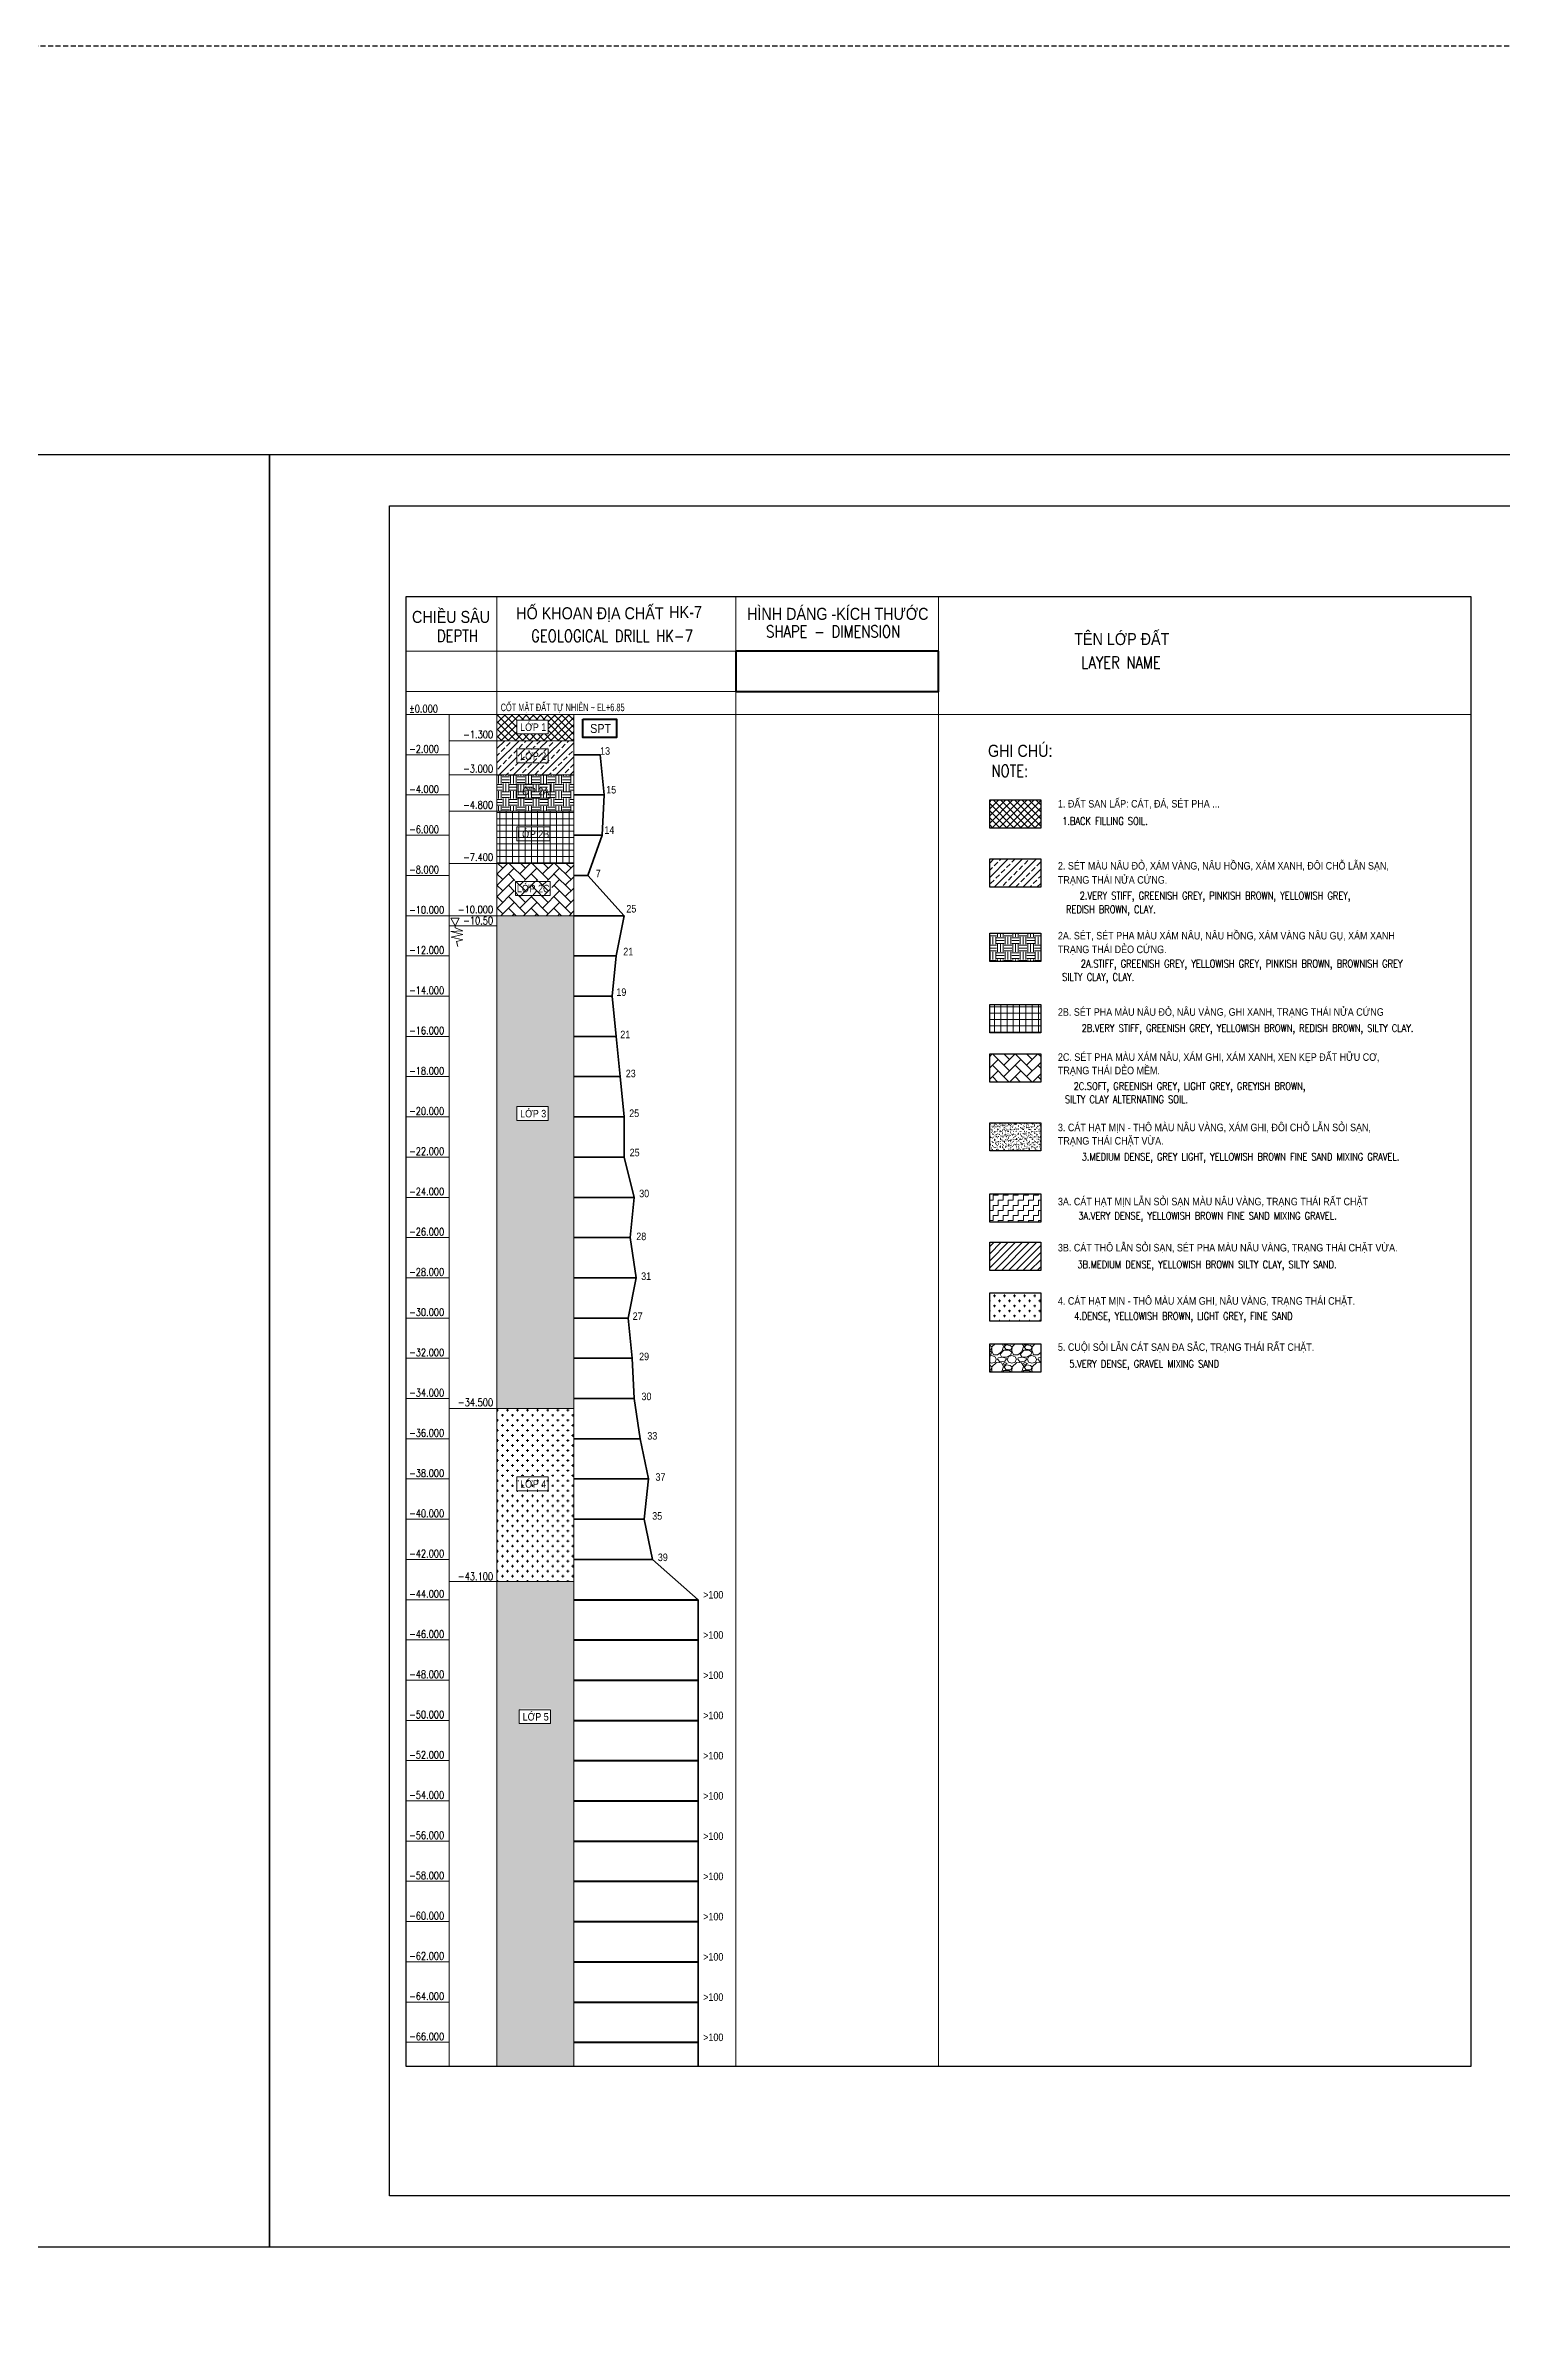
# Model space of a CAD drawing. Header units: millimetres. Extents: x -2123450 to -961021, y -260876 to 649159.
# Drawn here: x -1456961 to -1384565, y 535405 to 649159 of the extents above; entities that cross this region are included whole.
import ezdxf
from ezdxf.enums import TextEntityAlignment as Align

# ---------------------------------------------------------------- set-up
doc = ezdxf.new("R2010")
doc.units = ezdxf.units.MM
doc.header["$LTSCALE"] = 1000
doc.header["$MEASUREMENT"] = 0
doc.linetypes.add('DASHED', pattern=[19.05, 12.7, -6.35])
doc.linetypes.add('HIDDEN', pattern=[0.375, 0.25, -0.125])
doc.layers.get('0').update_dxf_attribs({"linetype": 'CONTINUOUS'})
doc.layers.get('DEFPOINTS').update_dxf_attribs({"linetype": 'CONTINUOUS'})
doc.layers.add('HIDEN', color=9, linetype='HIDDEN')
doc.layers.add('TEXT', color=7, linetype='CONTINUOUS')
for name, color, linetype, lineweight in [('NDC_S_CONTINUOUS', 3, 'CONTINUOUS', 20), ('NDC_S_DIM', 1, 'CONTINUOUS', 9), ('NDC_S_ENG TEXT', 2, 'CONTINUOUS', 9), ('NDC_S_FOUNDATION NAME', 7, 'CONTINUOUS', 20), ('NDC_S_HATCH MATERIAL', 8, 'CONTINUOUS', 13), ('NDC_S_LEVEL TEXT', 7, 'CONTINUOUS', 20), ('NDC_S_PILE ON FOUNDATION PLAN', 9, 'DASHED', 9), ('NDC_S_REBAR', 4, 'CONTINUOUS', 35), ('NDC_S_STIRRUP', 2, 'CONTINUOUS', 25), ('NDC_S_VN TITLE', 6, 'CONTINUOUS', 9)]:
    doc.layers.add(name, color=color, linetype=linetype, lineweight=lineweight)
doc.styles.add('NDC_ARIAL', font='arial.ttf', dxfattribs={"width": 0.8})
doc.styles.add('NDC_ROMANS', font='romans.shx', dxfattribs={"width": 0.8, "bigfont": 'vns.shx'})
doc.styles.get("Standard").update_dxf_attribs({"font": 'romans.shx', "bigfont": 'vns.shx'})

# ---------------------------------------------------------------- blocks, each defined once
blk = doc.blocks.new('HK7-B3')
at = {"layer": 'NDC_S_HATCH MATERIAL'}
h = blk.add_hatch(dxfattribs=at)
h.set_pattern_fill('ANSI37', color=256, scale=2000)
h.set_pattern_definition([(45, (599674.7, -425512.55), (-176.776695, 176.776695), []), (135, (599674.7, -425512.55), (-176.776695, -176.776695), [])])
h.paths.add_polyline_path([(8333, 0), (4509, 0), (4509, -1300), (8333, -1300)])
h.paths.add_polyline_path([(7052, -967), (5495, -967), (5495, -275), (7052, -275)], flags=16)
h.paths.add_polyline_path([(5542, -940), (7077, -940), (7077, -226), (5542, -226)], flags=24)
h = blk.add_hatch(dxfattribs=at)
h.set_pattern_fill('ANSI33', color=256, scale=2000)
h.set_pattern_definition([(45, (599674.7, -614158.23), (-353.5534, 353.5534), []), (45, (600028.26, -614158.23), (-353.5534, 353.5534), [250, -125])])
h.paths.add_polyline_path([(8333, -1300), (4509, -1300), (4509, -3000), (8333, -3000)])
h.paths.add_polyline_path([(7052, -1711), (7052, -2404), (5495, -2404), (5495, -1711)], flags=16)
h.paths.add_polyline_path([(5542, -2376), (7077, -2376), (7077, -1662), (5542, -1662)], flags=16)
h = blk.add_hatch(dxfattribs=at)
h.set_pattern_fill('EARTH', color=256, scale=1500, angle=90, pattern_type=2)
h.set_pattern_definition([(90, (599674.7, -425512.55), (-375, 375), [375, -375]), (90, (599534.1, -425512.55), (-375, 375), [375, -375]), (90, (599393.46, -425512.55), (-375, 375), [375, -375]), (180, (599346.6, -425465.67), (-375, -375), [375, -375]), (180, (599346.6, -425325.05), (-375, -375), [375, -375]), (180, (599346.6, -425184.42), (-375, -375), [375, -375])])
h.paths.add_polyline_path([(8333, -3000), (4509, -3000), (4509, -4800), (8333, -4800)])
h.paths.add_polyline_path([(7052, -3470), (7052, -4163), (5495, -4163), (5495, -3470)], flags=16)
h.paths.add_polyline_path([(5542, -4135), (7077, -4135), (7077, -3421), (5542, -3421)], flags=16)
h = blk.add_hatch(dxfattribs=at)
h.set_pattern_fill('NET', color=256, scale=2500, pattern_type=2)
h.set_pattern_definition([(0, (599674.7, -425512.55), (0, 312.5), []), (90, (599674.7, -425512.55), (-312.5, 2e-14), [])])
h.paths.add_polyline_path([(8333, -4800), (4509, -4800), (4509, -7400), (8333, -7400)])
h.paths.add_polyline_path([(7052, -5589), (7052, -6282), (5495, -6282), (5495, -5589)], flags=16)
h.paths.add_polyline_path([(5542, -6254), (7077, -6254), (7077, -5540), (5542, -5540)], flags=16)
h = blk.add_hatch(dxfattribs=at)
h.set_pattern_fill('AR-HBONE', color=256, scale=100, pattern_type=2)
h.set_pattern_definition([(45, (599674.7, -425512.55), (4e-14, 565.68542), [1200, -400]), (135, (599957.55, -425229.7), (4e-14, 565.68542), [1200, -400])])
h.paths.add_polyline_path([(8333, -7400), (4509, -7400), (4509, -10000), (8333, -10000)])
h.paths.add_polyline_path([(5429, -8989), (5429, -8297), (7149, -8297), (7149, -8989)], flags=16)
h.paths.add_polyline_path([(5381, -8962), (7238, -8962), (7238, -8248), (5381, -8248)], flags=16)
h = blk.add_hatch(dxfattribs=at)
h.set_pattern_fill('AR-SAND', color=256, scale=100)
h.set_pattern_definition([(37.5, (599674.71, -615917.2), (-6.299336, 192.682377), [0, -152, 0, -170, 0, -162.5]), (7.5, (599674.7, -615917.2), (176.97767, 282.21461), [0, -82, 0, -137, 0, -52.5]), (327.5, (599551.7, -615917.2), (311.414186, 0.565905), [0, -50, 0, -180, 0, -235]), (317.5, (599551.7, -615917.2), (300.61266, 87.76756), [0, -25, 0, -118, 0, -135])])
h.paths.add_polyline_path([(8333, -10000), (4509, -10000), (4509, -34500), (8333, -34500)])
h.paths.add_polyline_path([(7052, -19485), (7052, -20177), (5495, -20177), (5495, -19485)], flags=16)
h = blk.add_hatch(dxfattribs=at)
h.set_pattern_fill('CROSS', color=256, scale=1000)
h.set_pattern_definition([(0, (599674.7, -615917.2), (250, 250), [125, -375]), (90, (599737.2, -615979.7), (-250, 250), [125, -375])])
h.paths.add_polyline_path([(8333, -34500), (4509, -34500), (4509, -43100), (8333, -43100)])
h.paths.add_polyline_path([(7052, -37893), (7052, -38586), (5495, -38586), (5495, -37893)], flags=16)
h.paths.add_polyline_path([(5542, -38558), (7077, -38558), (7077, -37844), (5542, -37844)], flags=16)
h = blk.add_hatch(dxfattribs=at)
h.set_pattern_fill('GRAVEL', color=256, scale=1000)
h.set_pattern_definition([(228.012788, (383067.294, -436211.084), (-8000, -9000), [134.536, -13319.088]), (184.969741, (382977.294, -436311.084), (12000, 1000), [230.868, -22855.9248]), (132.510447, (382747.294, -436331.084), (10000, -11000), [162.788, -16116.0326]), (267.273689, (382357.294, -436581.084), (1000, 20000), [210.238, -20813.558]), (292.833654, (382347.294, -436791.084), (-5000, 12000), [206.155, -20409.3731]), (357.273689, (382427.294, -436981.084), (-20000, 1000), [210.238, -20813.558]), (37.6942405, (382637.294, -436991.084), (-13000, -10000), [278.029, -27524.8485]), (72.255328, (382857.294, -436821.084), (7000, 22000), [262.488, -25986.3215]), (121.429566, (382937.294, -436571.084), (-8000, 13000), [210.95, -20884.0731]), (175.236358, (382827.29, -436391.08), (11000, -1000), [240.832, -11800.7626]), (222.397438, (382587.294, -436371.084), (-12000, -11000), [311.448, -30833.375]), (138.814075, (383347.29, -436591.08), (-7000, 6000), [106.301, -10523.8448]), (171.469234, (383267.294, -436521.084), (13000, -2000), [202.237, -20021.5114]), (225, (383067.3, -436491.1), (-1e-13, -1000), [141.421, -1272.7926]), (203.19859, (382997.3, -436371.08), (5000, 2000), [76.158, -7539.6151]), (291.80141, (382927.3, -436401.08), (-1000, 3000), [107.703, -5277.4618]), (30.963757, (382967.3, -436501.08), (3000, 2000), [174.929, -5656.0229]), (161.56505, (383117.3, -436411.08), (2000, -1000), [126.491, -3035.7867]), (16.38954, (382347.294, -436401.084), (10000, 3000), [177.2, -17542.8451]), (70.346176, (382517.294, -436351.084), (-4000, -11000), [148.661, -14717.4077]), (293.19859, (383117.3, -436211.08), (-2000, 5000), [152.315, -7463.4581]), (343.61046, (383177.294, -436351.084), (-10000, 3000), [177.2, -17542.8451]), (339.443955, (382347.29, -437021.08), (-5000, 2000), [170.88, -8373.1237]), (294.77514, (382507.294, -437081.084), (-5000, 11000), [143.178, -14174.643]), (66.80141, (383127.3, -437211.08), (2000, 5000), [152.315, -7463.4581]), (17.354025, (383187.294, -437071.084), (-13000, -4000), [167.631, -16595.4236]), (69.443955, (382637.29, -437211.08), (-2000, -5000), [85.44, -8458.5637]), (101.309932, (383067.3, -437211.08), (-1000, 4000), [50.99, -5048.0295]), (165.963757, (383057.3, -437161.08), (3000, -1000), [206.155, -3916.9506]), (186.009006, (382857.294, -437111.084), (10000, 1000), [191.05, -18913.9232]), (303.69007, (382967.3, -436591.08), (-1000, 2000), [144.222, -3461.3293]), (353.157227, (383047.294, -436711.084), (17000, -2000), [251.794, -24927.5626]), (60.945396, (383297.29, -436741.08), (-4000, -7000), [102.956, -10192.6741]), (90, (383347.3, -436651.1), (-1000, 1000), [60, -940]), (120.256437, (382837.294, -437081.084), (4000, -7000), [138.924, -13753.52]), (48.012788, (382767.294, -436961.084), (8000, 9000), [269.072, -13184.552]), (0, (382947.3, -436761.1), (1000, 1000), [260, -740]), (325.304846, (383207.294, -436761.084), (10000, -7000), [158.114, -15653.2743]), (254.054604, (383337.3, -436851.08), (-1000, -4000), [145.602, -7134.5079]), (207.645975, (383297.294, -436991.084), (-19000, -10000), [237.065, -23469.4742]), (175.426079, (383087.294, -437101.084), (-13000, 1000), [250.799, -24829.0734])])
h.paths.add_polyline_path([(7175, -49467), (7175, -50132), (7201, -50132), (7201, -49418), (5665, -49418), (5665, -49467)], flags=16)
h.paths.add_polyline_path([(5618, -50160), (5618, -49467), (7175, -49467), (7175, -50160)], flags=16)
h.paths.add_polyline_path([(8333, -43100), (4509, -43100), (4509, -67200), (8333, -67200)])
at = {"layer": 'NDC_S_CONTINUOUS'}
for p, q in [((4509, -67200), (4509, 5871)), ((16380, 1149), (16380, 5871)), ((0, -67200), (0, 0)), ((2130, 0), (0, 0)), ((2130, -67200), (2130, 0)), ((16381, -67199), (16380, 0)), ((8333, -67200), (8333, 0)), ((2130, -2000), (0, -2000)), ((4509, -1300), (2130, -1300)), ((8333, -1300), (4509, -1300)), ((4509, -3000), (2130, -3000)), ((8333, -3000), (4509, -3000)), ((8333, -3000), (4509, -3000)), ((2130, -4000), (0, -4000)), ((4509, -4800), (2130, -4800)), ((8333, -4800), (4509, -4800)), ((8333, -4800), (4509, -4800)), ((2130, -6000), (0, -6000)), ((4509, -7400), (2130, -7400)), ((8333, -7400), (4509, -7400)), ((8333, -7400), (4509, -7400)), ((2130, -8000), (0, -8000)), ((2130, -10000), (0, -10000)), ((4509, -10000), (2130, -10000)), ((8333, -10000), (4509, -10000)), ((8333, -10000), (4509, -10000)), ((2130, -12000), (0, -12000)), ((2130, -14000), (0, -14000)), ((2130, -16000), (0, -16000)), ((2130, -18000), (0, -18000)), ((2130, -20000), (0, -20000)), ((2130, -22000), (0, -22000)), ((2130, -24000), (0, -24000)), ((2130, -26000), (0, -26000)), ((2130, -28000), (0, -28000)), ((2130, -30000), (0, -30000)), ((2130, -32000), (0, -32000)), ((2130, -34000), (0, -34000)), ((4509, -34500), (2130, -34500)), ((8333, -34500), (4509, -34500)), ((2130, -36000), (0, -36000)), ((2130, -38000), (0, -38000)), ((2130, -40000), (0, -40000)), ((2130, -42000), (0, -42000)), ((4509, -43100), (2130, -43100)), ((8333, -43100), (4509, -43100)), ((2130, -44000), (0, -44000)), ((2130, -46000), (0, -46000)), ((2130, -48000), (0, -48000)), ((2130, -50000), (0, -50000)), ((2130, -52000), (0, -52000)), ((2130, -54000), (0, -54000)), ((2130, -56000), (0, -56000)), ((2130, -58000), (0, -58000)), ((2130, -60000), (0, -60000)), ((2130, -62000), (0, -62000)), ((2130, -64000), (0, -64000)), ((2130, -66000), (0, -66000))]:
    blk.add_line(p, q, dxfattribs=at)
at = {"layer": 'NDC_S_CONTINUOUS', "lineweight": 100}
for p, q in [((8333, -44000), (14508, -44000)), ((8333, -44000), (14508, -44000)), ((8333, -46000), (14508, -46000)), ((8333, -46000), (14508, -46000)), ((8333, -48000), (14508, -48000)), ((8333, -50000), (14508, -50000)), ((8333, -52000), (14508, -52000)), ((8333, -54000), (14508, -54000)), ((8333, -56000), (14508, -56000)), ((8333, -58000), (14508, -58000)), ((8333, -60000), (14508, -60000)), ((8333, -62000), (14508, -62000)), ((8333, -64000), (14508, -64000)), ((8333, -66000), (14508, -66000))]:
    blk.add_line(p, q, dxfattribs=at)
at = {"layer": 'NDC_S_CONTINUOUS'}
for points in [[(4509, 3150), (0, 3150), (0, 5871), (4509, 5871)], [(16380, 3150), (4509, 3150), (4509, 5871), (16380, 5871)], [(4509, 1149), (0, 1149), (0, 3150), (4509, 3150)], [(16380, 1149), (4509, 1149), (4509, 3150), (16380, 3150)], [(4509, 0), (0, 0), (0, 1149), (4509, 1149)], [(16380, 0), (4509, 0), (4509, 1149), (16380, 1149)]]:
    blk.add_lwpolyline(points, close=True, dxfattribs=at)
at = {"layer": 'NDC_S_CONTINUOUS', "lineweight": 100}
blk.add_lwpolyline([(8779, -233), (10450, -233), (10450, -1145), (8779, -1145)], close=True, dxfattribs=at)
at = {"layer": 'NDC_S_CONTINUOUS'}
for centre, start, end in [((1, -67199), 180, 270), ((15763, -67199), 270, 0), ((16380, -67199), 270, 0)]:
    blk.add_arc(centre, 1, start, end, dxfattribs=at)
at = {"layer": 'NDC_S_DIM'}
for points in [[(5495, -275), (7052, -275), (7052, -967), (5495, -967)], [(5495, -1711), (7052, -1711), (7052, -2404), (5495, -2404)], [(5495, -3470), (7151, -3470), (7151, -4163), (5495, -4163)], [(5495, -5589), (7142, -5589), (7142, -6282), (5495, -6282)], [(5429, -8297), (7149, -8297), (7149, -8989), (5429, -8989)], [(5495, -19485), (7052, -19485), (7052, -20177), (5495, -20177)], [(5495, -37893), (7052, -37893), (7052, -38586), (5495, -38586)], [(5618, -49467), (7175, -49467), (7175, -50160), (5618, -50160)]]:
    blk.add_lwpolyline(points, close=True, dxfattribs=at)
at = {"layer": 'NDC_S_PILE ON FOUNDATION PLAN', "linetype": 'Continuous'}
for points in [[(2224, -10128), (2633, -10128), (2429, -10500), (2224, -10128)], [(2130, -10500), (4509, -10500)], [(2429, -10500), (2429, -10606), (2806, -10750), (2217, -10784), (2809, -10933), (2234, -11064), (2819, -11193), (2494, -11276), (2559, -11533)]]:
    blk.add_lwpolyline(points, dxfattribs=at)
at = {"layer": 'NDC_S_REBAR', "color": 3}
for p, q in [((8333, -2000), (9633, -2000)), ((9633, -2000), (9833, -4000)), ((8333, -4000), (9833, -4000)), ((9833, -4000), (9733, -6000)), ((8333, -6000), (9733, -6000)), ((9733, -6000), (9033, -8000)), ((8333, -8000), (9033, -8000)), ((9033, -8000), (10833, -10000)), ((8333, -10000), (10833, -10000)), ((10833, -10000), (10433, -12000)), ((8333, -12000), (10433, -12000)), ((10433, -12000), (10233, -14000)), ((8333, -14000), (10233, -14000)), ((10233, -14000), (10433, -16000)), ((8333, -16000), (10433, -16000)), ((10433, -16000), (10633, -18000)), ((8333, -18000), (10633, -18000)), ((10633, -18000), (10833, -20000)), ((8333, -20000), (10833, -20000)), ((10833, -20000), (10833, -22000)), ((8333, -22000), (10833, -22000)), ((10833, -22000), (11333, -24000)), ((8333, -24000), (11333, -24000)), ((11333, -24000), (11133, -26000)), ((8333, -26000), (11133, -26000)), ((11133, -26000), (11433, -28000)), ((8333, -28000), (11433, -28000)), ((11433, -28000), (11033, -30000)), ((8333, -30000), (11033, -30000)), ((11033, -30000), (11233, -32000)), ((8333, -32000), (11233, -32000)), ((11233, -32000), (11333, -34000)), ((8333, -34000), (11333, -34000)), ((11333, -34000), (11633, -36000)), ((8333, -36000), (11633, -36000)), ((11633, -36000), (12033, -38000)), ((8333, -38000), (12033, -38000)), ((12033, -38000), (11833, -40000)), ((8333, -40000), (11833, -40000)), ((11833, -40000), (12233, -42000)), ((8333, -42000), (12233, -42000)), ((12233, -42000), (14508, -44000)), ((14508, -44000), (14508, -67200))]:
    blk.add_line(p, q, dxfattribs=at)
at = {"layer": 'NDC_S_ENG TEXT', "style": 'NDC_ROMANS', "width": 0.8}
for s, p in [('%%P0.000', (137, 102)), ('-2.000', (137, -1898)), ('-4.000', (137, -3898)), ('-6.000', (137, -5898)), ('-8.000', (137, -7898)), ('-10.000', (137, -9898)), ('-12.000', (137, -11898)), ('-14.000', (137, -13898)), ('-16.000', (137, -15898)), ('-18.000', (137, -17898)), ('-20.000', (137, -19898)), ('-22.000', (137, -21898)), ('-24.000', (137, -23898)), ('-26.000', (137, -25898)), ('-28.000', (137, -27898)), ('-30.000', (137, -29898)), ('-32.000', (137, -31898)), ('-34.000', (137, -33898)), ('-36.000', (137, -35898)), ('-38.000', (137, -37898)), ('-40.000', (137, -39898)), ('-42.000', (137, -41898)), ('-44.000', (137, -43898)), ('-46.000', (137, -45898)), ('-48.000', (137, -47898)), ('-50.000', (137, -49898)), ('-52.000', (137, -51898)), ('-54.000', (137, -53898)), ('-56.000', (137, -55898)), ('-58.000', (137, -57898)), ('-60.000', (137, -59898)), ('-62.000', (137, -61898)), ('-64.000', (137, -63898)), ('-66.000', (137, -65898))]:
    blk.add_text(s, height=375, dxfattribs=at).set_placement(p)
for s, p in [('-1.300', (4318, -993)), ('-3.000', (4318, -2693)), ('-4.800', (4318, -4493)), ('-7.400', (4318, -7093)), ('-10.000', (4318, -9693)), ('-10.50', (4318, -10246)), ('-34.500', (4318, -34193)), ('-43.100', (4318, -42842))]:
    blk.add_text(s, height=375, dxfattribs=at).set_placement(p, align=Align.MIDDLE_RIGHT)
at = {"layer": 'NDC_S_FOUNDATION NAME', "style": 'NDC_ARIAL', "width": 0.7}
blk.add_text('CỐT MẶT ĐẤT TỰ NHIÊN ~ EL+6.85', height=375, dxfattribs=at).set_placement((4692, 167))
at = {"layer": 'NDC_S_FOUNDATION NAME', "style": 'NDC_ARIAL', "width": 0.85}
blk.add_text('SPT', height=450, dxfattribs=at).set_placement((9661, -695), align=Align.MIDDLE)
at = {"layer": 'NDC_S_LEVEL TEXT', "style": 'NDC_ARIAL', "width": 0.85}
for s, p in [('13', (9884, -1813)), ('15', (10186, -3741)), ('14', (10097, -5745)), ('7', (9541, -7903)), ('25', (11188, -9654)), ('21', (11035, -11780)), ('19', (10692, -13799)), ('21', (10887, -15901)), ('23', (11159, -17842)), ('25', (11329, -19819)), ('25', (11352, -21772)), ('30', (11827, -23808)), ('28', (11681, -25941)), ('31', (11924, -27920)), ('27', (11503, -29905)), ('29', (11822, -31910)), ('30', (11938, -33895)), ('33', (12229, -35856)), ('37', (12635, -37901)), ('35', (12473, -39835)), ('39', (12753, -41894)), ('>100', (15260, -43754)), ('>100', (15260, -45754)), ('>100', (15260, -47754)), ('>100', (15260, -49754)), ('>100', (15260, -51754)), ('>100', (15260, -53754)), ('>100', (15260, -55754)), ('>100', (15260, -57754)), ('>100', (15260, -59754)), ('>100', (15260, -61754)), ('>100', (15260, -63754)), ('>100', (15260, -65754))]:
    blk.add_text(s, height=375, dxfattribs=at).set_placement(p, align=Align.MIDDLE)
at = {"layer": 'NDC_S_VN TITLE', "style": 'NDC_ARIAL', "width": 0.85}
for s, height, p in [('CHIỀU SÂU', 600, (2225, 4937)), ('HỐ KHOAN ĐỊA CHẤT', 600, (9129, 5056)), ('HK-7', 600, (13886, 5090)), ('LỚP 1', 375, (6309, -583)), ('LỚP 2', 375, (6309, -2019)), ('LỚP 2A', 375, (6309, -3778)), ('LỚP 2B', 375, (6309, -5897)), ('LỚP 2C', 375, (6309, -8605)), ('LỚP 3', 375, (6309, -19793)), ('LỚP 4', 375, (6309, -38201)), ('LỚP 5', 375, (6433, -49775))]:
    blk.add_text(s, height=height, dxfattribs=at).set_placement(p, align=Align.MIDDLE)
at = {"layer": 'TEXT', "color": 3, "linetype": 'Continuous', "ltscale": 0.8, "width": 0.8}
for s, p in [('DEPTH', (2541, 3909)), ('GEOLOGICAL DRILL HK-7', (10228, 3909))]:
    blk.add_text(s, height=600, dxfattribs=at).set_placement(p, align=Align.MIDDLE_CENTER)
blk = doc.blocks.new('ten lop dat')
at = {"layer": 'NDC_S_HATCH MATERIAL'}
h = blk.add_hatch(dxfattribs=at)
h.set_pattern_fill('ANSI37', color=256, scale=2000)
h.set_pattern_definition([(45, (300053.68, -488720.84), (-176.7767, 176.7767), []), (135, (300053.68, -488720.84), (-176.7767, -176.7767), [])])
h.paths.add_polyline_path([(2531, 27043), (2531, 28443), (0, 28443), (0, 27043)])
h = blk.add_hatch(dxfattribs=at)
h.set_pattern_fill('ANSI33', color=256, scale=2000)
h.set_pattern_definition([(45, (300053.7, -489300.3), (-353.5534, 353.5534), []), (45, (300407.24, -489300.3), (-353.5534, 353.5534), [250, -125])])
h.paths.add_polyline_path([(2531, 24108), (2531, 25508), (0, 25508), (0, 24108)])
h = blk.add_hatch(dxfattribs=at)
h.set_pattern_fill('EARTH', color=256, scale=1500, angle=90, pattern_type=2)
h.set_pattern_definition([(90, (517381.1, -487131.62), (-375, 375), [375, -375]), (90, (517240.47, -487131.62), (-375, 375), [375, -375]), (90, (517099.85, -487131.62), (-375, 375), [375, -375]), (180, (517052.97, -487084.75), (-375, -375), [375, -375]), (180, (517052.97, -486944.12), (-375, -375), [375, -375]), (180, (517052.97, -486803.5), (-375, -375), [375, -375])])
h.paths.add_polyline_path([(2531, 20413), (2531, 21814), (0, 21814), (0, 20413)])
h = blk.add_hatch(dxfattribs=at)
h.set_pattern_fill('NET', color=256, scale=2500, pattern_type=2)
h.set_pattern_definition([(0, (517381.1, -586118.08), (0, 312.5), []), (90, (517381.1, -586118.08), (-312.5, 2e-14), [])])
h.paths.add_polyline_path([(0, 18267), (0, 16866), (2531, 16866), (2531, 18267)])
h = blk.add_hatch(dxfattribs=at)
h.set_pattern_fill('AR-HBONE', color=256, scale=100, pattern_type=2)
h.set_pattern_definition([(45, (517381.1, -488197.73), (4e-14, 565.68542), [1200, -400]), (135, (517663.94, -487914.9), (4e-14, 565.68542), [1200, -400])])
h.paths.add_polyline_path([(0, 15815), (0, 14414), (2531, 14414), (2531, 15815)])
h = blk.add_hatch(dxfattribs=at)
h.set_pattern_fill('AR-SAND', color=256, scale=100)
h.set_pattern_definition([(37.5, (300053.68, -495013.72), (-6.299336, 192.682377), [0, -152, 0, -170, 0, -162.5]), (7.5, (300053.68, -495013.72), (176.97767, 282.21461), [0, -82, 0, -137, 0, -52.5]), (327.5, (299930.68, -495013.72), (311.414186, 0.565905), [0, -50, 0, -180, 0, -235]), (317.5, (299930.68, -495013.72), (300.61266, 87.76756), [0, -25, 0, -118, 0, -135])])
h.paths.add_polyline_path([(0, 12395), (0, 10994), (2531, 10994), (2531, 12395)])
h = blk.add_hatch(dxfattribs=at)
h.set_pattern_fill('ZIGZAG', color=256, scale=2000, pattern_type=2)
h.set_pattern_definition([(0, (517381.1, -489731.18), (250, 250), [250, -250]), (90, (517631.1, -489731.18), (-250, 250), [250, -250])])
h.paths.add_polyline_path([(0, 8858), (0, 7457), (2531, 7457), (2531, 8858)])
h = blk.add_hatch(dxfattribs=at)
h.set_pattern_fill('ANSI31', color=256, scale=2000)
h.set_pattern_definition([(45, (517381.1, -489731.18), (-176.776695, 176.776695), [])])
h.paths.add_polyline_path([(0, 6452), (0, 5051), (2531, 5051), (2531, 6452)])
h = blk.add_hatch(dxfattribs=at)
h.set_pattern_fill('CROSS', color=256, scale=1000)
h.set_pattern_definition([(0, (517381.1, -489731.18), (250, 250), [125, -375]), (90, (517443.6, -489793.68), (-250, 250), [125, -375])])
h.paths.add_polyline_path([(0, 3936), (0, 2535), (2531, 2535), (2531, 3936)])
h = blk.add_hatch(dxfattribs=at)
h.set_pattern_fill('GRAVEL', color=256, scale=1000)
h.set_pattern_definition([(228.012788, (300773.68, -495141.466), (-8000, -9000), [134.536, -13319.088]), (184.969741, (300683.68, -495241.466), (12000, 1000), [230.868, -22855.9248]), (132.510447, (300453.68, -495261.466), (10000, -11000), [162.788, -16116.0326]), (267.273689, (300063.68, -495511.466), (1000, 20000), [210.238, -20813.558]), (292.833654, (300053.68, -495721.466), (-5000, 12000), [206.155, -20409.3731]), (357.273689, (300133.68, -495911.466), (-20000, 1000), [210.238, -20813.558]), (37.6942405, (300343.682, -495921.466), (-13000, -10000), [278.029, -27524.8485]), (72.255328, (300563.682, -495751.466), (7000, 22000), [262.488, -25986.3215]), (121.429566, (300643.68, -495501.466), (-8000, 13000), [210.95, -20884.0731]), (175.236358, (300533.68, -495321.466), (11000, -1000), [240.832, -11800.7626]), (222.397438, (300293.682, -495301.466), (-12000, -11000), [311.448, -30833.375]), (138.814075, (301053.68, -495521.47), (-7000, 6000), [106.301, -10523.8448]), (171.469234, (300973.68, -495451.466), (13000, -2000), [202.237, -20021.5114]), (225, (300773.7, -495421.5), (-1e-13, -1000), [141.421, -1272.7926]), (203.19859, (300703.68, -495301.47), (5000, 2000), [76.158, -7539.6151]), (291.80141, (300633.68, -495331.47), (-1000, 3000), [107.703, -5277.4618]), (30.963757, (300673.68, -495431.47), (3000, 2000), [174.929, -5656.0229]), (161.56505, (300823.68, -495341.47), (2000, -1000), [126.491, -3035.7867]), (16.38954, (300053.68, -495331.466), (10000, 3000), [177.2, -17542.8451]), (70.346176, (300223.68, -495281.466), (-4000, -11000), [148.661, -14717.4077]), (293.19859, (300823.68, -495141.47), (-2000, 5000), [152.315, -7463.4581]), (343.61046, (300883.68, -495281.466), (-10000, 3000), [177.2, -17542.8451]), (339.443955, (300053.68, -495951.47), (-5000, 2000), [170.88, -8373.1237]), (294.77514, (300213.68, -496011.466), (-5000, 11000), [143.178, -14174.643]), (66.80141, (300833.68, -496141.47), (2000, 5000), [152.315, -7463.4581]), (17.354025, (300893.68, -496001.466), (-13000, -4000), [167.631, -16595.4236]), (69.443955, (300343.68, -496141.47), (-2000, -5000), [85.44, -8458.5637]), (101.309932, (300773.68, -496141.47), (-1000, 4000), [50.99, -5048.0295]), (165.963757, (300763.68, -496091.47), (3000, -1000), [206.155, -3916.9506]), (186.009006, (300563.68, -496041.466), (10000, 1000), [191.05, -18913.9232]), (303.69007, (300673.68, -495521.47), (-1000, 2000), [144.222, -3461.3293]), (353.1572266, (300753.682, -495641.466), (17000, -2000), [251.794, -24927.5626]), (60.945396, (301003.68, -495671.47), (-4000, -7000), [102.956, -10192.6741]), (90, (301053.7, -495581.5), (-1000, 1000), [60, -940]), (120.256437, (300543.68, -496011.466), (4000, -7000), [138.924, -13753.52]), (48.012788, (300473.68, -495891.466), (8000, 9000), [269.072, -13184.552]), (0, (300653.7, -495691.5), (1000, 1000), [260, -740]), (325.304846, (300913.68, -495691.466), (10000, -7000), [158.114, -15653.2743]), (254.054604, (301043.68, -495781.47), (-1000, -4000), [145.602, -7134.5079]), (207.645975, (301003.682, -495921.466), (-19000, -10000), [237.065, -23469.4742]), (175.426079, (300793.682, -496031.466), (-13000, 1000), [250.799, -24829.0734])])
h.paths.add_polyline_path([(2531, 0), (2531, 1401), (0, 1401), (0, 0)])
at = {"layer": 'NDC_S_STIRRUP'}
for points in [[(0, 28443), (2531, 28443), (2531, 27043), (0, 27043)], [(0, 25508), (2531, 25508), (2531, 24108), (0, 24108)], [(0, 21814), (2531, 21814), (2531, 20413), (0, 20413)], [(0, 18267), (2531, 18267), (2531, 16866), (0, 16866)], [(0, 15815), (2531, 15815), (2531, 14414), (0, 14414)], [(0, 12395), (2531, 12395), (2531, 10994), (0, 10994)], [(0, 8858), (2531, 8858), (2531, 7457), (0, 7457)], [(0, 6452), (2531, 6452), (2531, 5051), (0, 5051)], [(0, 3936), (2531, 3936), (2531, 2535), (0, 2535)], [(0, 1401), (2531, 1401), (2531, 0), (0, 0)]]:
    blk.add_lwpolyline(points, close=True, dxfattribs=at)
at = {"layer": 'NDC_S_VN TITLE', "style": 'NDC_ARIAL', "width": 0.85}
blk.add_text('GHI CHÚ:', height=600, dxfattribs=at).set_placement((1514, 30956), align=Align.MIDDLE)
at = {"layer": 'NDC_S_VN TITLE', "color": 2, "style": 'NDC_ARIAL', "width": 0.85}
for s, p in [('1. ĐẤT SAN LẤP: CÁT, ĐÁ, SÉT PHA ...', (3387, 28251)), ('2. SÉT MÀU NÂU ĐỎ, XÁM VÀNG, NÂU HỒNG, XÁM XANH, ĐÔI CHỖ LẪN SẠN,', (3387, 25168)), ('TRẠNG THÁI NỬA CỨNG.', (3387, 24465)), ('2A. SÉT, SÉT PHA MÀU XÁM NÂU, NÂU HỒNG, XÁM VÀNG NÂU GỤ, XÁM XANH', (3387, 21694)), ('TRẠNG THÁI DẺO CỨNG.', (3387, 21013)), ('2B. SÉT PHA MÀU NÂU ĐỎ, NÂU VÀNG, GHI XANH, TRẠNG THÁI NỬA CỨNG', (3387, 17899)), ('2C. SÉT PHA MÀU XÁM NÂU, XÁM GHI, XÁM XANH, XEN KẸP ĐẤT HỮU CƠ,', (3387, 15659)), ('TRẠNG THÁI DẺO MỀM.', (3387, 14993)), ('TRẠNG THÁI CHẶT VỪA.', (3387, 11496)), ('3. CÁT HẠT MỊN - THÔ MÀU NÂU VÀNG, XÁM GHI, ĐÔI CHỖ LẪN SỎI SẠN,', (3387, 12161)), ('3A. CÁT HẠT MỊN LẪN SỎI SẠN MÀU NÂU VÀNG, TRẠNG THÁI RẤT CHẶT', (3387, 8477)), ('3B. CÁT THÔ LẪN SỎI SẠN, SÉT PHA MÀU NÂU VÀNG, TRẠNG THÁI CHẶT VỪA.', (3387, 6185)), ('4. CÁT HẠT MỊN - THÔ MÀU XÁM GHI, NÂU VÀNG, TRẠNG THÁI CHẶT.', (3387, 3537)), ('5. CUỘI SỎI LẪN CÁT SẠN ĐA SẮC, TRẠNG THÁI RẤT CHẶT.', (3387, 1242))]:
    blk.add_text(s, height=375, dxfattribs=at).set_placement(p, align=Align.MIDDLE_LEFT)
at = {"layer": 'TEXT', "color": 3, "linetype": 'Continuous', "ltscale": 0.8, "width": 0.8}
for s, height, p in [('NOTE:', 600, (996, 29883)), ('1.BACK FILLING SOIL.', 375, (5726, 27392)), ('REDISH BROWN, CLAY.', 375, (6019, 23000)), ('2.VERY STIFF, GREENISH GREY, PINKISH BROWN, YELLOWISH GREY, ', 375, (11302, 23683)), ('2A.STIFF, GREENISH GREY, YELLOWISH GREY, PINKISH BROWN, BROWNISH GREY', 375, (12524, 20301)), ('SILTY CLAY, CLAY.', 375, (5390, 19638)), ('2B.VERY STIFF, GREENISH GREY, YELLOWISH BROWN, REDISH BROWN, SILTY CLAY.', 375, (12815, 17097)), ('SILTY CLAY ALTERNATING SOIL.', 375, (6794, 13558)), ('2C.SOFT, GREENISH GREY, LIGHT GREY, GREYISH BROWN,', 375, (9930, 14214)), ('3.MEDIUM DENSE, GREY LIGHT, YELLOWISH BROWN FINE SAND MIXING GRAVEL.', 375, (12466, 10703)), ('3A.VERY DENSE, YELLOWISH BROWN FINE SAND MIXING GRAVEL.', 375, (10822, 7769)), ('3B.MEDIUM DENSE, YELLOWISH BROWN SILTY CLAY, SILTY SAND.', 375, (10799, 5351)), ('4.DENSE, YELLOWISH BROWN, LIGHT GREY, FINE SAND', 375, (9622, 2783)), ('5.VERY DENSE, GRAVEL MIXING SAND', 375, (7675, 409))]:
    blk.add_text(s, height=height, dxfattribs=at).set_placement(p, align=Align.MIDDLE_CENTER)

msp = doc.modelspace()

# ---------------------------------------------------------------- linework, layer by layer
at = {"layer": 'DEFPOINTS'}
for points in [[(-1571995.34, 628840.52), (-1445845.34, 628840.52), (-1445845.34, 539740.52), (-1571995.34, 539740.52)], [(-1445845.34, 628840.52), (-1319695.34, 628840.52), (-1319695.34, 539740.52), (-1445845.34, 539740.52)], [(-1332295.34, 542290.52), (-1439878.8, 542290.52), (-1439878.8, 626290.52), (-1332295.34, 626290.52)], [(-1439042.73, 621787.99), (-1386133.58, 621787.99), (-1386133.58, 548717.21), (-1439042.73, 548717.21)]]:
    msp.add_lwpolyline(points, close=True, dxfattribs=at)
at = {"layer": 'HIDEN', "color": 1}
msp.add_lwpolyline([(-1725347.08, 649159.11), (-1242046.9, 649159.11), (-1242046.9, -260876.48), (-1725347.08, -260876.48)], close=True, dxfattribs=at)
at = {"layer": 'NDC_S_CONTINUOUS'}
msp.add_line((-1412588.16, 548717.21), (-1412588.16, 615917.21), dxfattribs=at)
msp.add_line((-1412588.16, 548717.21), (-1412588.16, 615917.21), dxfattribs=at)
for points in [[(-1439042.73, 621787.99), (-1412588.16, 621787.99), (-1412588.16, 619067.21), (-1439042.73, 619067.21)], [(-1439042.73, 617066.21), (-1412588.16, 617066.21), (-1412588.16, 615917.21), (-1439042.73, 615917.21)]]:
    msp.add_lwpolyline(points, close=True, dxfattribs=at)
at = {"layer": 'NDC_S_CONTINUOUS', "lineweight": 100}
msp.add_lwpolyline([(-1412588.16, 619067.21), (-1422662.73, 619067.21), (-1422662.73, 617067.21), (-1412588.16, 617067.21)], close=True, dxfattribs=at)
at = {"layer": 'NDC_S_CONTINUOUS'}
msp.add_arc((-1412587.16, 548718.21), 1, 180, 270, dxfattribs=at)
msp.add_arc((-1412587.16, 548718.21), 1, 180, 270, dxfattribs=at)
at = {"layer": 'NDC_S_DIM'}
msp.add_line((-1412588.16, 615917.21), (-1386133.58, 615917.21), dxfattribs=at)
msp.add_lwpolyline([(-1412588.16, 621787.99), (-1386133.58, 621787.99), (-1386133.58, 548718.21), (-1412588.16, 548718.21)], close=True, dxfattribs=at)

# ---------------------------------------------------------------- block references
at = {"color": 3}
msp.add_blockref('HK7-B3', (-1439042.73, 615917.21), dxfattribs=at)
at = {"layer": 'NDC_S_REBAR', "color": 1}
msp.add_blockref('ten lop dat', (-1410037.21, 583230.48), dxfattribs=at)

# ---------------------------------------------------------------- texts
at = {"layer": 'NDC_S_VN TITLE', "style": 'NDC_ARIAL', "width": 0.85}
for s, p in [('HÌNH DÁNG -KÍCH THƯỚC', (-1417592.36, 620994.69)), ('TÊN LỚP ĐẤT', (-1403476.19, 619755.37))]:
    msp.add_text(s, height=600, dxfattribs=at).set_placement(p, align=Align.MIDDLE)
at = {"layer": 'TEXT', "color": 3, "linetype": 'Continuous', "ltscale": 0.8, "width": 0.8}
for s, p in [('SHAPE - DIMENSION', (-1417824.69, 620042.2)), ('LAYER NAME', (-1403514.48, 618507.14))]:
    msp.add_text(s, height=600, dxfattribs=at).set_placement(p, align=Align.MIDDLE_CENTER)

doc.saveas('drawing.dxf')
